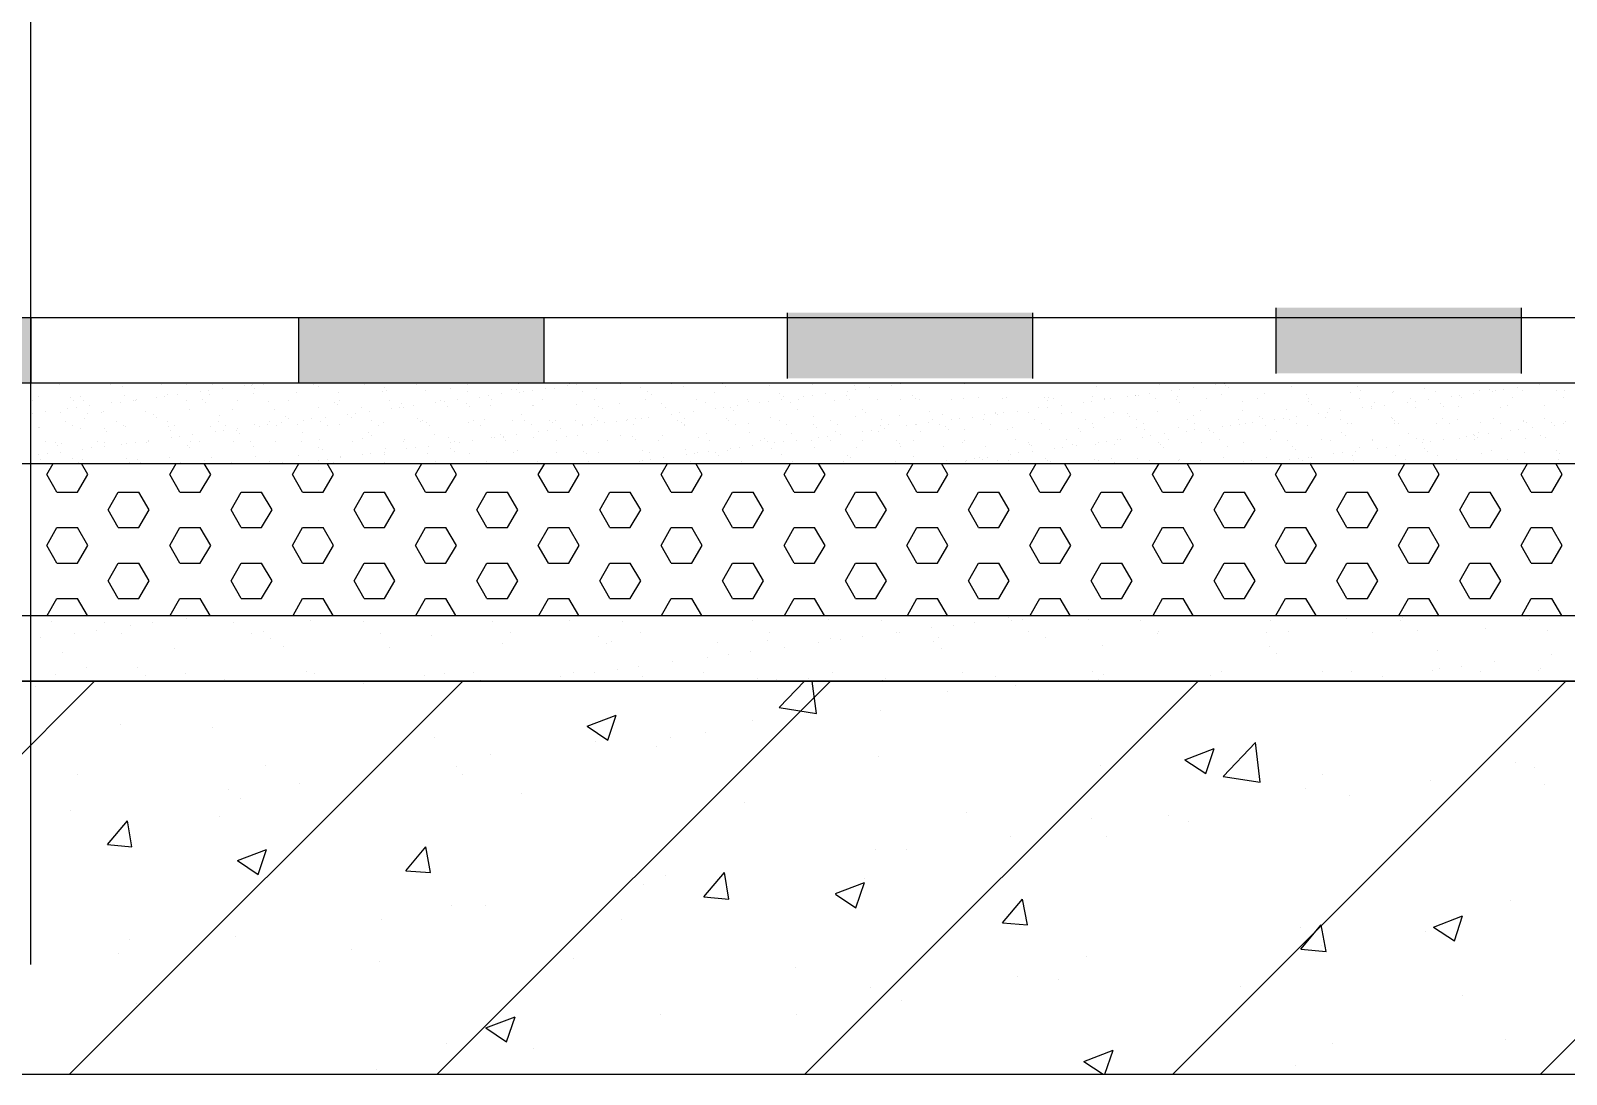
# Model space of a CAD drawing. Header units: metres. Extents: x 0 to 277, y 0 to 184.
# Drawn here: x 195.88 to 229.63, y 82.61 to 105.54 of the extents above; entities that cross this region are included whole.
import ezdxf

# ---------------------------------------------------------------- set-up
doc = ezdxf.new("R2010")
doc.units = ezdxf.units.M

msp = doc.modelspace()

# ---------------------------------------------------------------- linework, layer by layer
for p, q in [((195.89, 85.02), (195.89, 151.84)), ((156.8, 99.24), (242.48, 99.24)), ((195.89, 99.24), (195.89, 97.8)), ((201.77, 99.24), (201.77, 97.8)), ((207.16, 99.24), (207.16, 97.8)), ((212.51, 99.34), (212.51, 97.9)), ((217.9, 99.34), (217.9, 97.9)), ((223.25, 99.45), (223.25, 98.01)), ((228.64, 99.45), (228.64, 98.01)), ((156.8, 97.8), (242.48, 97.8)), ((196.51, 97.76), (196.51, 97.76)), ((197.63, 97.76), (197.63, 97.76)), ((197.84, 97.79), (197.84, 97.79)), ((197.91, 97.73), (197.91, 97.73)), ((197.94, 97.53), (197.94, 97.53)), ((198.75, 97.76), (198.75, 97.76)), ((198.89, 97.54), (198.89, 97.54)), ((199.12, 97.55), (199.12, 97.55)), ((199.3, 97.76), (199.3, 97.76)), ((199.61, 97.62), (199.61, 97.62)), ((199.79, 97.64), (199.79, 97.64)), ((199.81, 97.54), (199.81, 97.54)), ((199.87, 97.76), (199.87, 97.76)), ((200.09, 97.68), (200.09, 97.68)), ((200.58, 97.74), (200.58, 97.74)), ((200.74, 97.74), (200.74, 97.74)), ((200.76, 97.77), (200.76, 97.77)), ((200.78, 97.57), (200.78, 97.57)), ((200.81, 97.68), (200.81, 97.68)), ((200.99, 97.77), (200.99, 97.77)), ((201.72, 97.59), (201.72, 97.59)), ((202.11, 97.77), (202.11, 97.77)), ((202.21, 97.71), (202.21, 97.71)), ((202.64, 97.58), (202.64, 97.58)), ((203.23, 97.77), (203.23, 97.77)), ((203.61, 97.62), (203.61, 97.62)), ((203.65, 97.7), (203.65, 97.7)), ((203.71, 97.64), (203.71, 97.64)), ((204.36, 97.77), (204.36, 97.77)), ((204.56, 97.63), (204.56, 97.63)), ((205.11, 97.67), (205.11, 97.67)), ((205.48, 97.77), (205.48, 97.77)), ((205.48, 97.62), (205.48, 97.62)), ((206.23, 97.56), (206.23, 97.56)), ((206.45, 97.66), (206.45, 97.66)), ((206.55, 97.65), (206.55, 97.65)), ((206.6, 97.78), (206.6, 97.78)), ((206.62, 97.59), (206.62, 97.59)), ((206.72, 97.62), (206.72, 97.62)), ((206.91, 97.64), (206.91, 97.64)), ((207.2, 97.68), (207.2, 97.68)), ((207.39, 97.67), (207.39, 97.67)), ((207.69, 97.75), (207.69, 97.75)), ((207.72, 97.78), (207.72, 97.78)), ((207.88, 97.77), (207.88, 97.77)), ((208.01, 97.62), (208.01, 97.62)), ((208.31, 97.67), (208.31, 97.67)), ((208.84, 97.78), (208.84, 97.78)), ((209.29, 97.7), (209.29, 97.7)), ((209.45, 97.61), (209.45, 97.61)), ((209.52, 97.55), (209.52, 97.55)), ((209.96, 97.78), (209.96, 97.78)), ((210.23, 97.71), (210.23, 97.71)), ((210.91, 97.58), (210.91, 97.58)), ((211.08, 97.78), (211.08, 97.78)), ((211.15, 97.71), (211.15, 97.71)), ((212.12, 97.74), (212.12, 97.74)), ((212.2, 97.79), (212.2, 97.79)), ((212.35, 97.57), (212.35, 97.57)), ((213.06, 97.76), (213.06, 97.76)), ((213.32, 97.79), (213.32, 97.79)), ((213.35, 97.56), (213.35, 97.56)), ((213.82, 97.53), (213.82, 97.53)), ((213.84, 97.62), (213.84, 97.62)), ((213.98, 97.75), (213.98, 97.75)), ((214.02, 97.65), (214.02, 97.65)), ((214.32, 97.69), (214.32, 97.69)), ((214.45, 97.79), (214.45, 97.79)), ((214.81, 97.75), (214.81, 97.75)), ((214.96, 97.79), (214.96, 97.79)), ((214.99, 97.78), (214.99, 97.78)), ((215.57, 97.79), (215.57, 97.79)), ((216.4, 97.78), (216.4, 97.78)), ((216.69, 97.8), (216.69, 97.8)), ((216.82, 97.8), (216.82, 97.8)), ((219.24, 97.79), (219.24, 97.79)), ((219.31, 97.73), (219.31, 97.73)), ((220.17, 97.53), (220.17, 97.53)), ((220.23, 97.53), (220.23, 97.53)), ((220.46, 97.56), (220.46, 97.56)), ((220.7, 97.76), (220.7, 97.76)), ((220.95, 97.63), (220.95, 97.63)), ((221.14, 97.65), (221.14, 97.65)), ((221.43, 97.69), (221.43, 97.69)), ((221.92, 97.76), (221.92, 97.76)), ((222.06, 97.55), (222.06, 97.55)), ((222.11, 97.78), (222.11, 97.78)), ((222.11, 97.78), (222.11, 97.78)), ((222.14, 97.75), (222.14, 97.75)), ((222.21, 97.69), (222.21, 97.69)), ((223, 97.56), (223, 97.56)), ((223.6, 97.72), (223.6, 97.72)), ((223.92, 97.55), (223.92, 97.55)), ((224.89, 97.59), (224.89, 97.59)), ((225.05, 97.71), (225.05, 97.71)), ((225.11, 97.64), (225.11, 97.64)), ((225.81, 97.58), (225.81, 97.58)), ((225.83, 97.6), (225.83, 97.6)), ((226.51, 97.67), (226.51, 97.67)), ((226.76, 97.6), (226.76, 97.6)), ((227.29, 97.53), (227.29, 97.53)), ((227.58, 97.57), (227.58, 97.57)), ((227.73, 97.63), (227.73, 97.63)), ((227.95, 97.66), (227.95, 97.66)), ((228.01, 97.6), (228.01, 97.6)), ((228.07, 97.63), (228.07, 97.63)), ((228.25, 97.66), (228.25, 97.66)), ((228.55, 97.7), (228.55, 97.7)), ((228.67, 97.64), (228.67, 97.64)), ((229.04, 97.76), (229.04, 97.76)), ((229.22, 97.79), (229.22, 97.79)), ((229.41, 97.63), (229.41, 97.63)), ((229.59, 97.64), (229.59, 97.64)), ((195.93, 97.41), (195.93, 97.41)), ((196.05, 97.5), (196.05, 97.5)), ((196.7, 97.23), (196.7, 97.23)), ((196.76, 97.47), (196.76, 97.47)), ((196.83, 97.41), (196.83, 97.41)), ((196.89, 97.26), (196.89, 97.26)), ((196.97, 97.5), (196.97, 97.5)), ((197.05, 97.41), (197.05, 97.41)), ((197.18, 97.3), (197.18, 97.3)), ((197.67, 97.36), (197.67, 97.36)), ((197.86, 97.38), (197.86, 97.38)), ((198.15, 97.42), (198.15, 97.42)), ((198.18, 97.41), (198.18, 97.41)), ((198.22, 97.44), (198.22, 97.44)), ((198.64, 97.49), (198.64, 97.49)), ((198.82, 97.51), (198.82, 97.51)), ((199.3, 97.41), (199.3, 97.41)), ((199.37, 97.21), (199.37, 97.21)), ((199.66, 97.43), (199.66, 97.43)), ((199.73, 97.37), (199.73, 97.37)), ((200.31, 97.22), (200.31, 97.22)), ((200.42, 97.42), (200.42, 97.42)), ((201.12, 97.4), (201.12, 97.4)), ((201.24, 97.21), (201.24, 97.21)), ((201.54, 97.42), (201.54, 97.42)), ((202.21, 97.25), (202.21, 97.25)), ((202.56, 97.38), (202.56, 97.38)), ((202.63, 97.32), (202.63, 97.32)), ((202.66, 97.42), (202.66, 97.42)), ((203.15, 97.26), (203.15, 97.26)), ((203.78, 97.42), (203.78, 97.42)), ((203.81, 97.24), (203.81, 97.24)), ((204, 97.26), (204, 97.26)), ((204.03, 97.35), (204.03, 97.35)), ((204.07, 97.26), (204.07, 97.26)), ((204.29, 97.3), (204.29, 97.3)), ((204.78, 97.36), (204.78, 97.36)), ((204.9, 97.42), (204.9, 97.42)), ((204.97, 97.39), (204.97, 97.39)), ((205.04, 97.29), (205.04, 97.29)), ((205.26, 97.43), (205.26, 97.43)), ((205.47, 97.34), (205.47, 97.34)), ((205.53, 97.28), (205.53, 97.28)), ((205.75, 97.49), (205.75, 97.49)), ((205.94, 97.52), (205.94, 97.52)), ((205.99, 97.3), (205.99, 97.3)), ((206.02, 97.43), (206.02, 97.43)), ((206.91, 97.3), (206.91, 97.3)), ((206.93, 97.31), (206.93, 97.31)), ((207.14, 97.43), (207.14, 97.43)), ((207.88, 97.33), (207.88, 97.33)), ((208.27, 97.43), (208.27, 97.43)), ((208.37, 97.29), (208.37, 97.29)), ((208.44, 97.23), (208.44, 97.23)), ((208.82, 97.35), (208.82, 97.35)), ((209.39, 97.43), (209.39, 97.43)), ((209.74, 97.34), (209.74, 97.34)), ((209.83, 97.26), (209.83, 97.26)), ((210.51, 97.43), (210.51, 97.43)), ((210.71, 97.38), (210.71, 97.38)), ((210.93, 97.24), (210.93, 97.24)), ((211.12, 97.27), (211.12, 97.27)), ((211.27, 97.25), (211.27, 97.25)), ((211.34, 97.19), (211.34, 97.19)), ((211.41, 97.31), (211.41, 97.31)), ((211.63, 97.44), (211.63, 97.44)), ((211.66, 97.39), (211.66, 97.39)), ((211.9, 97.37), (211.9, 97.37)), ((212.09, 97.39), (212.09, 97.39)), ((212.38, 97.43), (212.38, 97.43)), ((212.42, 97.51), (212.42, 97.51)), ((212.58, 97.38), (212.58, 97.38)), ((212.73, 97.22), (212.73, 97.22)), ((212.75, 97.44), (212.75, 97.44)), ((212.87, 97.5), (212.87, 97.5)), ((213.06, 97.52), (213.06, 97.52)), ((213.55, 97.42), (213.55, 97.42)), ((213.87, 97.44), (213.87, 97.44)), ((214.17, 97.21), (214.17, 97.21)), ((214.49, 97.43), (214.49, 97.43)), ((214.99, 97.44), (214.99, 97.44)), ((215.26, 97.52), (215.26, 97.52)), ((215.32, 97.46), (215.32, 97.46)), ((215.41, 97.43), (215.41, 97.43)), ((216.11, 97.44), (216.11, 97.44)), ((216.39, 97.46), (216.39, 97.46)), ((216.39, 97.46), (216.39, 97.46)), ((216.72, 97.49), (216.72, 97.49)), ((217.23, 97.45), (217.23, 97.45)), ((217.33, 97.47), (217.33, 97.47)), ((218.04, 97.25), (218.04, 97.25)), ((218.16, 97.48), (218.16, 97.48)), ((218.22, 97.42), (218.22, 97.42)), ((218.23, 97.27), (218.23, 97.27)), ((218.25, 97.47), (218.25, 97.47)), ((218.36, 97.45), (218.36, 97.45)), ((218.53, 97.31), (218.53, 97.31)), ((219.01, 97.37), (219.01, 97.37)), ((219.2, 97.4), (219.2, 97.4)), ((219.22, 97.5), (219.22, 97.5)), ((219.48, 97.45), (219.48, 97.45)), ((219.49, 97.44), (219.49, 97.44)), ((219.62, 97.45), (219.62, 97.45)), ((219.98, 97.5), (219.98, 97.5)), ((220.16, 97.52), (220.16, 97.52)), ((220.6, 97.45), (220.6, 97.45)), ((221.06, 97.43), (221.06, 97.43)), ((221.08, 97.51), (221.08, 97.51)), ((221.13, 97.37), (221.13, 97.37)), ((221.59, 97.19), (221.59, 97.19)), ((221.72, 97.46), (221.72, 97.46)), ((222.51, 97.19), (222.51, 97.19)), ((222.52, 97.4), (222.52, 97.4)), ((222.84, 97.46), (222.84, 97.46)), ((223.49, 97.22), (223.49, 97.22)), ((223.96, 97.46), (223.96, 97.46)), ((223.96, 97.39), (223.96, 97.39)), ((224.03, 97.33), (224.03, 97.33)), ((224.43, 97.23), (224.43, 97.23)), ((224.67, 97.19), (224.67, 97.19)), ((225.08, 97.46), (225.08, 97.46)), ((225.16, 97.25), (225.16, 97.25)), ((225.35, 97.28), (225.35, 97.28)), ((225.35, 97.23), (225.35, 97.23)), ((225.42, 97.36), (225.42, 97.36)), ((225.64, 97.31), (225.64, 97.31)), ((226.13, 97.38), (226.13, 97.38)), ((226.2, 97.46), (226.2, 97.46)), ((226.32, 97.4), (226.32, 97.4)), ((226.32, 97.26), (226.32, 97.26)), ((226.61, 97.44), (226.61, 97.44)), ((226.87, 97.35), (226.87, 97.35)), ((226.93, 97.28), (226.93, 97.28)), ((227.1, 97.51), (227.1, 97.51)), ((227.26, 97.28), (227.26, 97.28)), ((227.32, 97.47), (227.32, 97.47)), ((228.18, 97.27), (228.18, 97.27)), ((228.33, 97.31), (228.33, 97.31)), ((228.45, 97.47), (228.45, 97.47)), ((229.16, 97.31), (229.16, 97.31)), ((229.57, 97.47), (229.57, 97.47)), ((195.92, 97.13), (195.92, 97.13)), ((196.21, 97.17), (196.21, 97.17)), ((196.54, 97.16), (196.54, 97.16)), ((196.65, 96.95), (196.65, 96.95)), ((196.8, 96.86), (196.8, 96.86)), ((197.07, 97.01), (197.07, 97.01)), ((197.14, 97.12), (197.14, 97.12)), ((197.45, 97.16), (197.45, 97.16)), ((197.48, 97.18), (197.48, 97.18)), ((197.77, 96.96), (197.77, 96.96)), ((197.92, 96.86), (197.92, 96.86)), ((198.4, 97.17), (198.4, 97.17)), ((198.58, 97.11), (198.58, 97.11)), ((198.65, 97.05), (198.65, 97.05)), ((198.89, 96.96), (198.89, 96.96)), ((198.91, 96.85), (198.91, 96.85)), ((199.04, 96.86), (199.04, 96.86)), ((199.83, 96.85), (199.83, 96.85)), ((200.01, 96.96), (200.01, 96.96)), ((200.04, 97.08), (200.04, 97.08)), ((200.16, 96.86), (200.16, 96.86)), ((200.8, 96.88), (200.8, 96.88)), ((200.91, 96.85), (200.91, 96.85)), ((201.09, 96.88), (201.09, 96.88)), ((201.13, 96.96), (201.13, 96.96)), ((201.28, 96.87), (201.28, 96.87)), ((201.39, 96.92), (201.39, 96.92)), ((201.48, 97.07), (201.48, 97.07)), ((201.55, 97.01), (201.55, 97.01)), ((201.74, 96.89), (201.74, 96.89)), ((201.88, 96.98), (201.88, 96.98)), ((202.06, 97.01), (202.06, 97.01)), ((202.25, 96.96), (202.25, 96.96)), ((202.36, 97.05), (202.36, 97.05)), ((202.4, 96.87), (202.4, 96.87)), ((202.66, 96.89), (202.66, 96.89)), ((202.85, 97.11), (202.85, 97.11)), ((202.94, 97.03), (202.94, 97.03)), ((203.03, 97.13), (203.03, 97.13)), ((203.33, 97.17), (203.33, 97.17)), ((203.37, 96.97), (203.37, 96.97)), ((203.53, 96.87), (203.53, 96.87)), ((203.64, 96.92), (203.64, 96.92)), ((204.39, 97.02), (204.39, 97.02)), ((204.45, 96.96), (204.45, 96.96)), ((204.49, 96.97), (204.49, 96.97)), ((204.58, 96.94), (204.58, 96.94)), ((204.65, 96.87), (204.65, 96.87)), ((205.5, 96.93), (205.5, 96.93)), ((205.62, 96.97), (205.62, 96.97)), ((205.77, 96.87), (205.77, 96.87)), ((205.85, 96.99), (205.85, 96.99)), ((206.47, 96.97), (206.47, 96.97)), ((206.66, 97.11), (206.66, 97.11)), ((206.74, 96.97), (206.74, 96.97)), ((206.89, 96.88), (206.89, 96.88)), ((207.29, 96.98), (207.29, 96.98)), ((207.35, 96.92), (207.35, 96.92)), ((207.41, 96.98), (207.41, 96.98)), ((207.86, 96.97), (207.86, 96.97)), ((208.01, 96.88), (208.01, 96.88)), ((208.02, 96.86), (208.02, 96.86)), ((208.21, 96.88), (208.21, 96.88)), ((208.28, 97.03), (208.28, 97.03)), ((208.34, 96.97), (208.34, 96.97)), ((208.5, 96.92), (208.5, 96.92)), ((208.75, 96.95), (208.75, 96.95)), ((208.98, 96.98), (208.98, 96.98)), ((208.99, 96.99), (208.99, 96.99)), ((209.13, 96.88), (209.13, 96.88)), ((209.18, 97.01), (209.18, 97.01)), ((209.31, 97.01), (209.31, 97.01)), ((209.47, 97.05), (209.47, 97.05)), ((209.96, 97.11), (209.96, 97.11)), ((210.1, 96.98), (210.1, 96.98)), ((210.15, 97.14), (210.15, 97.14)), ((210.19, 96.93), (210.19, 96.93)), ((210.25, 97.02), (210.25, 97.02)), ((210.25, 96.88), (210.25, 96.88)), ((210.26, 96.87), (210.26, 96.87)), ((210.44, 97.18), (210.44, 97.18)), ((211.17, 97.02), (211.17, 97.02)), ((211.22, 96.98), (211.22, 96.98)), ((211.37, 96.88), (211.37, 96.88)), ((211.65, 96.9), (211.65, 96.9)), ((212.14, 97.05), (212.14, 97.05)), ((212.34, 96.98), (212.34, 96.98)), ((212.49, 96.89), (212.49, 96.89)), ((213.09, 97.06), (213.09, 97.06)), ((213.09, 96.89), (213.09, 96.89)), ((213.46, 96.98), (213.46, 96.98)), ((213.62, 96.89), (213.62, 96.89)), ((214.01, 97.06), (214.01, 97.06)), ((214.24, 97.15), (214.24, 97.15)), ((214.55, 96.86), (214.55, 96.86)), ((214.58, 96.99), (214.58, 96.99)), ((214.74, 96.89), (214.74, 96.89)), ((214.98, 97.09), (214.98, 97.09)), ((215.14, 96.86), (215.14, 96.86)), ((215.33, 96.89), (215.33, 96.89)), ((215.34, 96.89), (215.34, 96.89)), ((215.62, 96.93), (215.62, 96.93)), ((215.64, 97.17), (215.64, 97.17)), ((215.71, 96.99), (215.71, 96.99)), ((215.86, 96.89), (215.86, 96.89)), ((215.92, 97.11), (215.92, 97.11)), ((215.99, 96.85), (215.99, 96.85)), ((216.11, 96.99), (216.11, 96.99)), ((216.29, 97.02), (216.29, 97.02)), ((216.59, 97.05), (216.59, 97.05)), ((216.83, 96.99), (216.83, 96.99)), ((216.84, 97.1), (216.84, 97.1)), ((216.98, 96.89), (216.98, 96.89)), ((217.08, 97.16), (217.08, 97.16)), ((217.08, 97.12), (217.08, 97.12)), ((217.14, 97.1), (217.14, 97.1)), ((217.26, 97.14), (217.26, 97.14)), ((217.56, 97.18), (217.56, 97.18)), ((217.81, 97.14), (217.81, 97.14)), ((217.95, 96.99), (217.95, 96.99)), ((218.1, 96.9), (218.1, 96.9)), ((218.54, 97.13), (218.54, 97.13)), ((218.76, 97.15), (218.76, 97.15)), ((219.07, 96.99), (219.07, 96.99)), ((219.22, 96.9), (219.22, 96.9)), ((219.49, 97.05), (219.49, 97.05)), ((219.68, 97.14), (219.68, 97.14)), ((219.98, 97.12), (219.98, 97.12)), ((220.04, 97.06), (220.04, 97.06)), ((220.19, 97), (220.19, 97)), ((220.34, 96.9), (220.34, 96.9)), ((220.65, 97.18), (220.65, 97.18)), ((221.31, 97), (221.31, 97)), ((221.44, 97.09), (221.44, 97.09)), ((221.46, 96.9), (221.46, 96.9)), ((222.08, 96.85), (222.08, 96.85)), ((222.25, 96.87), (222.25, 96.87)), ((222.43, 97), (222.43, 97)), ((222.44, 96.89), (222.44, 96.89)), ((222.58, 96.9), (222.58, 96.9)), ((222.73, 96.93), (222.73, 96.93)), ((222.88, 97.07), (222.88, 97.07)), ((222.95, 97.01), (222.95, 97.01)), ((223.02, 96.87), (223.02, 96.87)), ((223.22, 97), (223.22, 97)), ((223.41, 97.02), (223.41, 97.02)), ((223.55, 97), (223.55, 97)), ((223.7, 97.06), (223.7, 97.06)), ((223.7, 96.91), (223.7, 96.91)), ((223.94, 96.86), (223.94, 96.86)), ((224.19, 97.12), (224.19, 97.12)), ((224.34, 97.04), (224.34, 97.04)), ((224.38, 97.15), (224.38, 97.15)), ((224.67, 97), (224.67, 97)), ((224.83, 96.91), (224.83, 96.91)), ((224.91, 96.9), (224.91, 96.9)), ((225.78, 97.03), (225.78, 97.03)), ((225.8, 97.01), (225.8, 97.01)), ((225.85, 96.97), (225.85, 96.97)), ((225.86, 96.91), (225.86, 96.91)), ((225.95, 96.91), (225.95, 96.91)), ((226.78, 96.9), (226.78, 96.9)), ((226.92, 97.01), (226.92, 97.01)), ((227.07, 96.91), (227.07, 96.91)), ((227.24, 97), (227.24, 97)), ((227.75, 96.94), (227.75, 96.94)), ((228.04, 97.01), (228.04, 97.01)), ((228.19, 96.91), (228.19, 96.91)), ((228.69, 96.98), (228.69, 96.98)), ((228.69, 96.95), (228.69, 96.95)), ((228.75, 96.92), (228.75, 96.92)), ((229.16, 97.01), (229.16, 97.01)), ((229.31, 96.92), (229.31, 96.92)), ((229.37, 96.87), (229.37, 96.87)), ((229.56, 96.9), (229.56, 96.9)), ((229.61, 96.95), (229.61, 96.95)), ((196.06, 96.81), (196.06, 96.81)), ((196.07, 96.81), (196.07, 96.81)), ((196.99, 96.8), (196.99, 96.8)), ((197.5, 96.79), (197.5, 96.79)), ((197.56, 96.73), (197.56, 96.73)), ((197.97, 96.84), (197.97, 96.84)), ((198.48, 96.53), (198.48, 96.53)), ((198.96, 96.76), (198.96, 96.76)), ((198.97, 96.6), (198.97, 96.6)), ((199.16, 96.62), (199.16, 96.62)), ((199.45, 96.66), (199.45, 96.66)), ((199.94, 96.73), (199.94, 96.73)), ((200.13, 96.75), (200.13, 96.75)), ((200.34, 96.52), (200.34, 96.52)), ((200.4, 96.75), (200.4, 96.75)), ((200.42, 96.79), (200.42, 96.79)), ((200.47, 96.69), (200.47, 96.69)), ((201.26, 96.52), (201.26, 96.52)), ((201.83, 96.52), (201.83, 96.52)), ((201.86, 96.72), (201.86, 96.72)), ((202.23, 96.56), (202.23, 96.56)), ((202.95, 96.52), (202.95, 96.52)), ((203.17, 96.57), (203.17, 96.57)), ((203.3, 96.71), (203.3, 96.71)), ((203.37, 96.65), (203.37, 96.65)), ((204.07, 96.52), (204.07, 96.52)), ((204.09, 96.56), (204.09, 96.56)), ((204.76, 96.67), (204.76, 96.67)), ((205.07, 96.6), (205.07, 96.6)), ((205.19, 96.52), (205.19, 96.52)), ((205.6, 96.54), (205.6, 96.54)), ((206.01, 96.61), (206.01, 96.61)), ((206.08, 96.6), (206.08, 96.6)), ((206.21, 96.66), (206.21, 96.66)), ((206.27, 96.63), (206.27, 96.63)), ((206.27, 96.6), (206.27, 96.6)), ((206.31, 96.53), (206.31, 96.53)), ((206.56, 96.67), (206.56, 96.67)), ((206.93, 96.61), (206.93, 96.61)), ((207.05, 96.73), (207.05, 96.73)), ((207.24, 96.76), (207.24, 96.76)), ((207.44, 96.53), (207.44, 96.53)), ((207.53, 96.79), (207.53, 96.79)), ((207.67, 96.63), (207.67, 96.63)), ((207.9, 96.64), (207.9, 96.64)), ((208.56, 96.53), (208.56, 96.53)), ((208.84, 96.65), (208.84, 96.65)), ((209.11, 96.62), (209.11, 96.62)), ((209.17, 96.56), (209.17, 96.56)), ((209.68, 96.53), (209.68, 96.53)), ((209.76, 96.65), (209.76, 96.65)), ((210.57, 96.59), (210.57, 96.59)), ((210.74, 96.68), (210.74, 96.68)), ((210.8, 96.53), (210.8, 96.53)), ((211.68, 96.7), (211.68, 96.7)), ((211.92, 96.54), (211.92, 96.54)), ((212.01, 96.57), (212.01, 96.57)), ((212.6, 96.69), (212.6, 96.69)), ((212.71, 96.54), (212.71, 96.54)), ((213.04, 96.54), (213.04, 96.54)), ((213.16, 96.83), (213.16, 96.83)), ((213.2, 96.61), (213.2, 96.61)), ((213.39, 96.63), (213.39, 96.63)), ((213.47, 96.54), (213.47, 96.54)), ((213.57, 96.73), (213.57, 96.73)), ((213.68, 96.67), (213.68, 96.67)), ((214.16, 96.54), (214.16, 96.54)), ((214.17, 96.74), (214.17, 96.74)), ((214.36, 96.76), (214.36, 96.76)), ((214.51, 96.74), (214.51, 96.74)), ((214.65, 96.8), (214.65, 96.8)), ((214.91, 96.53), (214.91, 96.53)), ((215.28, 96.54), (215.28, 96.54)), ((215.44, 96.73), (215.44, 96.73)), ((216.06, 96.78), (216.06, 96.78)), ((216.4, 96.54), (216.4, 96.54)), ((216.41, 96.77), (216.41, 96.77)), ((217.35, 96.78), (217.35, 96.78)), ((217.46, 96.81), (217.46, 96.81)), ((217.52, 96.55), (217.52, 96.55)), ((218.27, 96.78), (218.27, 96.78)), ((218.65, 96.55), (218.65, 96.55)), ((218.9, 96.8), (218.9, 96.8)), ((218.96, 96.74), (218.96, 96.74)), ((219.24, 96.81), (219.24, 96.81)), ((219.77, 96.55), (219.77, 96.55)), ((219.83, 96.55), (219.83, 96.55)), ((220.19, 96.82), (220.19, 96.82)), ((220.32, 96.61), (220.32, 96.61)), ((220.36, 96.77), (220.36, 96.77)), ((220.5, 96.64), (220.5, 96.64)), ((220.8, 96.68), (220.8, 96.68)), ((220.89, 96.55), (220.89, 96.55)), ((221.11, 96.82), (221.11, 96.82)), ((221.28, 96.74), (221.28, 96.74)), ((221.47, 96.77), (221.47, 96.77)), ((221.76, 96.8), (221.76, 96.8)), ((221.8, 96.76), (221.8, 96.76)), ((221.87, 96.7), (221.87, 96.7)), ((222.01, 96.55), (222.01, 96.55)), ((223.13, 96.56), (223.13, 96.56)), ((223.26, 96.73), (223.26, 96.73)), ((223.51, 96.53), (223.51, 96.53)), ((224.25, 96.56), (224.25, 96.56)), ((224.45, 96.54), (224.45, 96.54)), ((224.7, 96.71), (224.7, 96.71)), ((224.77, 96.65), (224.77, 96.65)), ((225.37, 96.56), (225.37, 96.56)), ((225.37, 96.54), (225.37, 96.54)), ((226.16, 96.68), (226.16, 96.68)), ((226.34, 96.57), (226.34, 96.57)), ((226.49, 96.56), (226.49, 96.56)), ((226.65, 96.52), (226.65, 96.52)), ((226.94, 96.55), (226.94, 96.55)), ((227.29, 96.58), (227.29, 96.58)), ((227.43, 96.62), (227.43, 96.62)), ((227.6, 96.67), (227.6, 96.67)), ((227.61, 96.56), (227.61, 96.56)), ((227.62, 96.64), (227.62, 96.64)), ((227.67, 96.61), (227.67, 96.61)), ((227.71, 96.7), (227.71, 96.7)), ((227.91, 96.68), (227.91, 96.68)), ((228.21, 96.58), (228.21, 96.58)), ((228.4, 96.75), (228.4, 96.75)), ((228.59, 96.77), (228.59, 96.77)), ((228.74, 96.57), (228.74, 96.57)), ((228.88, 96.81), (228.88, 96.81)), ((229.06, 96.64), (229.06, 96.64)), ((229.18, 96.61), (229.18, 96.61)), ((196.06, 96.22), (196.06, 96.22)), ((196.22, 96.51), (196.22, 96.51)), ((196.25, 96.24), (196.25, 96.24)), ((196.42, 96.48), (196.42, 96.48)), ((196.48, 96.42), (196.48, 96.42)), ((196.54, 96.28), (196.54, 96.28)), ((196.56, 96.47), (196.56, 96.47)), ((197.03, 96.34), (197.03, 96.34)), ((197.22, 96.37), (197.22, 96.37)), ((197.35, 96.51), (197.35, 96.51)), ((197.5, 96.48), (197.5, 96.48)), ((197.51, 96.41), (197.51, 96.41)), ((197.88, 96.45), (197.88, 96.45)), ((198, 96.47), (198, 96.47)), ((198.19, 96.5), (198.19, 96.5)), ((198.42, 96.48), (198.42, 96.48)), ((198.47, 96.51), (198.47, 96.51)), ((199.32, 96.43), (199.32, 96.43)), ((199.38, 96.37), (199.38, 96.37)), ((199.39, 96.51), (199.39, 96.51)), ((199.59, 96.51), (199.59, 96.51)), ((200.71, 96.51), (200.71, 96.51)), ((200.78, 96.4), (200.78, 96.4)), ((200.82, 96.19), (200.82, 96.19)), ((201.77, 96.2), (201.77, 96.2)), ((202.22, 96.39), (202.22, 96.39)), ((202.29, 96.33), (202.29, 96.33)), ((202.69, 96.19), (202.69, 96.19)), ((203.18, 96.22), (203.18, 96.22)), ((203.36, 96.25), (203.36, 96.25)), ((203.66, 96.28), (203.66, 96.28)), ((203.66, 96.23), (203.66, 96.23)), ((203.68, 96.36), (203.68, 96.36)), ((204.15, 96.35), (204.15, 96.35)), ((204.33, 96.37), (204.33, 96.37)), ((204.6, 96.24), (204.6, 96.24)), ((204.63, 96.41), (204.63, 96.41)), ((205.12, 96.48), (205.12, 96.48)), ((205.12, 96.35), (205.12, 96.35)), ((205.19, 96.29), (205.19, 96.29)), ((205.3, 96.5), (205.3, 96.5)), ((205.52, 96.24), (205.52, 96.24)), ((206.49, 96.27), (206.49, 96.27)), ((206.58, 96.31), (206.58, 96.31)), ((207.44, 96.28), (207.44, 96.28)), ((208.03, 96.3), (208.03, 96.3)), ((208.09, 96.24), (208.09, 96.24)), ((208.36, 96.28), (208.36, 96.28)), ((209.33, 96.31), (209.33, 96.31)), ((209.49, 96.27), (209.49, 96.27)), ((210.27, 96.33), (210.27, 96.33)), ((210.29, 96.23), (210.29, 96.23)), ((210.48, 96.25), (210.48, 96.25)), ((210.54, 96.26), (210.54, 96.26)), ((210.77, 96.29), (210.77, 96.29)), ((210.93, 96.26), (210.93, 96.26)), ((210.99, 96.2), (210.99, 96.2)), ((211.19, 96.32), (211.19, 96.32)), ((211.26, 96.35), (211.26, 96.35)), ((211.45, 96.38), (211.45, 96.38)), ((211.74, 96.42), (211.74, 96.42)), ((212.08, 96.51), (212.08, 96.51)), ((212.17, 96.36), (212.17, 96.36)), ((212.23, 96.48), (212.23, 96.48)), ((212.39, 96.23), (212.39, 96.23)), ((212.42, 96.51), (212.42, 96.51)), ((212.42, 96.51), (212.42, 96.51)), ((213.11, 96.37), (213.11, 96.37)), ((213.83, 96.21), (213.83, 96.21)), ((214.03, 96.37), (214.03, 96.37)), ((214.98, 96.47), (214.98, 96.47)), ((215, 96.4), (215, 96.4)), ((215.29, 96.18), (215.29, 96.18)), ((215.94, 96.41), (215.94, 96.41)), ((216.37, 96.5), (216.37, 96.5)), ((216.86, 96.41), (216.86, 96.41)), ((217.41, 96.23), (217.41, 96.23)), ((217.6, 96.26), (217.6, 96.26)), ((217.81, 96.49), (217.81, 96.49)), ((217.84, 96.44), (217.84, 96.44)), ((217.88, 96.42), (217.88, 96.42)), ((217.89, 96.29), (217.89, 96.29)), ((218.38, 96.36), (218.38, 96.36)), ((218.56, 96.38), (218.56, 96.38)), ((218.78, 96.45), (218.78, 96.45)), ((218.86, 96.42), (218.86, 96.42)), ((219.28, 96.45), (219.28, 96.45)), ((219.35, 96.49), (219.35, 96.49)), ((219.53, 96.51), (219.53, 96.51)), ((219.7, 96.45), (219.7, 96.45)), ((220.67, 96.49), (220.67, 96.49)), ((220.72, 96.44), (220.72, 96.44)), ((220.78, 96.38), (220.78, 96.38)), ((221.61, 96.5), (221.61, 96.5)), ((222.18, 96.41), (222.18, 96.41)), ((222.54, 96.49), (222.54, 96.49)), ((223.62, 96.4), (223.62, 96.4)), ((223.69, 96.34), (223.69, 96.34)), ((224.52, 96.24), (224.52, 96.24)), ((224.71, 96.26), (224.71, 96.26)), ((224.94, 96.2), (224.94, 96.2)), ((225, 96.3), (225, 96.3)), ((225.08, 96.37), (225.08, 96.37)), ((225.49, 96.36), (225.49, 96.36)), ((225.68, 96.39), (225.68, 96.39)), ((225.88, 96.21), (225.88, 96.21)), ((225.97, 96.43), (225.97, 96.43)), ((226.46, 96.49), (226.46, 96.49)), ((226.52, 96.35), (226.52, 96.35)), ((226.59, 96.29), (226.59, 96.29)), ((226.8, 96.21), (226.8, 96.21)), ((227.77, 96.25), (227.77, 96.25)), ((227.98, 96.32), (227.98, 96.32)), ((228.72, 96.26), (228.72, 96.26)), ((229.42, 96.31), (229.42, 96.31)), ((229.49, 96.25), (229.49, 96.25)), ((156.85, 96.03), (242.46, 96.03)), ((196.09, 96.11), (196.09, 96.11)), ((196.24, 95.79), (196.38, 96.03)), ((196.8, 96.13), (196.8, 96.13)), ((196.94, 96.05), (196.94, 96.05)), ((197.14, 95.79), (197, 96.03)), ((197.02, 96.11), (197.02, 96.11)), ((197.99, 96.14), (197.99, 96.14)), ((198.06, 96.05), (198.06, 96.05)), ((198.24, 96.12), (198.24, 96.12)), ((198.3, 96.06), (198.3, 96.06)), ((198.93, 96.16), (198.93, 96.16)), ((198.94, 95.79), (199.08, 96.03)), ((199.18, 96.06), (199.18, 96.06)), ((199.7, 96.09), (199.7, 96.09)), ((199.84, 95.79), (199.7, 96.03)), ((199.85, 96.15), (199.85, 96.15)), ((200.3, 96.06), (200.3, 96.06)), ((201.14, 96.07), (201.14, 96.07)), ((201.42, 96.06), (201.42, 96.06)), ((201.64, 95.79), (201.78, 96.03)), ((201.72, 96.03), (201.72, 96.03)), ((202.21, 96.09), (202.21, 96.09)), ((202.4, 96.12), (202.4, 96.12)), ((202.54, 95.79), (202.4, 96.03)), ((202.54, 96.06), (202.54, 96.06)), ((202.6, 96.04), (202.6, 96.04)), ((202.69, 96.16), (202.69, 96.16)), ((203.66, 96.06), (203.66, 96.06)), ((204.04, 96.03), (204.04, 96.03)), ((204.34, 95.79), (204.48, 96.03)), ((204.79, 96.07), (204.79, 96.07)), ((205.24, 95.79), (205.1, 96.03)), ((205.91, 96.07), (205.91, 96.07)), ((207.03, 96.07), (207.03, 96.07)), ((207.04, 95.79), (207.18, 96.03)), ((207.94, 95.79), (207.8, 96.03)), ((208.15, 96.07), (208.15, 96.07)), ((208.83, 96.03), (208.83, 96.03)), ((209.27, 96.07), (209.27, 96.07)), ((209.32, 96.1), (209.32, 96.1)), ((209.51, 96.12), (209.51, 96.12)), ((209.74, 95.79), (209.88, 96.03)), ((209.8, 96.16), (209.8, 96.16)), ((210.39, 96.08), (210.39, 96.08)), ((210.64, 95.79), (210.5, 96.03)), ((211.51, 96.08), (211.51, 96.08)), ((212.44, 95.79), (212.58, 96.03)), ((212.63, 96.08), (212.63, 96.08)), ((213.34, 95.79), (213.2, 96.03)), ((213.6, 96.03), (213.6, 96.03)), ((213.75, 96.08), (213.75, 96.08)), ((213.9, 96.15), (213.9, 96.15)), ((214.54, 96.04), (214.54, 96.04)), ((214.88, 96.08), (214.88, 96.08)), ((215.14, 95.79), (215.28, 96.03)), ((215.46, 96.04), (215.46, 96.04)), ((216.04, 95.79), (215.9, 96.03)), ((215.95, 96.04), (215.95, 96.04)), ((216, 96.09), (216, 96.09)), ((216.43, 96.07), (216.43, 96.07)), ((216.44, 96.1), (216.44, 96.1)), ((216.63, 96.13), (216.63, 96.13)), ((216.73, 96.17), (216.73, 96.17)), ((216.8, 96.11), (216.8, 96.11)), ((216.92, 96.17), (216.92, 96.17)), ((217.12, 96.09), (217.12, 96.09)), ((217.37, 96.09), (217.37, 96.09)), ((217.84, 95.79), (217.98, 96.03)), ((218.19, 96.14), (218.19, 96.14)), ((218.24, 96.09), (218.24, 96.09)), ((218.29, 96.08), (218.29, 96.08)), ((218.74, 95.79), (218.6, 96.03)), ((219.27, 96.12), (219.27, 96.12)), ((219.36, 96.09), (219.36, 96.09)), ((219.63, 96.13), (219.63, 96.13)), ((219.7, 96.06), (219.7, 96.06)), ((220.21, 96.13), (220.21, 96.13)), ((220.48, 96.1), (220.48, 96.1)), ((220.54, 95.79), (220.68, 96.03)), ((221.1, 96.09), (221.1, 96.09)), ((221.13, 96.12), (221.13, 96.12)), ((221.44, 95.79), (221.3, 96.03)), ((221.6, 96.1), (221.6, 96.1)), ((222.1, 96.16), (222.1, 96.16)), ((222.54, 96.08), (222.54, 96.08)), ((222.72, 96.1), (222.72, 96.1)), ((223.04, 96.17), (223.04, 96.17)), ((223.07, 96.04), (223.07, 96.04)), ((223.24, 95.79), (223.38, 96.03)), ((223.55, 96.11), (223.55, 96.11)), ((223.74, 96.13), (223.74, 96.13)), ((223.84, 96.1), (223.84, 96.1)), ((223.96, 96.17), (223.96, 96.17)), ((224, 96.05), (224, 96.05)), ((224.14, 95.79), (224, 96.03)), ((224.03, 96.17), (224.03, 96.17)), ((224.96, 96.1), (224.96, 96.1)), ((225.44, 96.04), (225.44, 96.04)), ((225.94, 95.79), (226.08, 96.03)), ((226.09, 96.11), (226.09, 96.11)), ((226.84, 95.79), (226.7, 96.03)), ((227.21, 96.11), (227.21, 96.11)), ((228.33, 96.11), (228.33, 96.11)), ((228.64, 95.79), (228.78, 96.03)), ((229.54, 95.79), (229.4, 96.03)), ((229.45, 96.11), (229.45, 96.11)), ((196.46, 95.4), (196.24, 95.79)), ((196.91, 95.4), (197.14, 95.79)), ((199.16, 95.4), (198.94, 95.79)), ((199.61, 95.4), (199.84, 95.79)), ((201.86, 95.4), (201.64, 95.79)), ((202.31, 95.4), (202.54, 95.79)), ((204.56, 95.4), (204.34, 95.79)), ((205.01, 95.4), (205.24, 95.79)), ((207.26, 95.4), (207.04, 95.79)), ((207.71, 95.4), (207.94, 95.79)), ((209.96, 95.4), (209.74, 95.79)), ((210.41, 95.4), (210.64, 95.79)), ((212.66, 95.4), (212.44, 95.79)), ((213.11, 95.4), (213.34, 95.79)), ((215.36, 95.4), (215.14, 95.79)), ((215.81, 95.4), (216.04, 95.79)), ((218.06, 95.4), (217.84, 95.79)), ((218.51, 95.4), (218.74, 95.79)), ((220.76, 95.4), (220.54, 95.79)), ((221.21, 95.4), (221.44, 95.79)), ((223.46, 95.4), (223.24, 95.79)), ((223.91, 95.4), (224.14, 95.79)), ((226.16, 95.4), (225.94, 95.79)), ((226.61, 95.4), (226.84, 95.79)), ((228.86, 95.4), (228.64, 95.79)), ((229.31, 95.4), (229.54, 95.79)), ((196.46, 95.4), (196.91, 95.4)), ((197.59, 95.01), (197.81, 95.4)), ((197.81, 95.4), (198.26, 95.4)), ((198.49, 95.01), (198.26, 95.4)), ((199.16, 95.4), (199.61, 95.4)), ((200.29, 95.01), (200.51, 95.4)), ((200.51, 95.4), (200.96, 95.4)), ((201.19, 95.01), (200.96, 95.4)), ((201.86, 95.4), (202.31, 95.4)), ((202.99, 95.01), (203.21, 95.4)), ((203.21, 95.4), (203.66, 95.4)), ((203.89, 95.01), (203.66, 95.4)), ((204.56, 95.4), (205.01, 95.4)), ((205.69, 95.01), (205.91, 95.4)), ((205.91, 95.4), (206.36, 95.4)), ((206.59, 95.01), (206.36, 95.4)), ((207.26, 95.4), (207.71, 95.4)), ((208.39, 95.01), (208.61, 95.4)), ((208.61, 95.4), (209.06, 95.4)), ((209.29, 95.01), (209.06, 95.4)), ((209.96, 95.4), (210.41, 95.4)), ((211.09, 95.01), (211.31, 95.4)), ((211.31, 95.4), (211.76, 95.4)), ((211.99, 95.01), (211.76, 95.4)), ((212.66, 95.4), (213.11, 95.4)), ((213.79, 95.01), (214.01, 95.4)), ((214.01, 95.4), (214.46, 95.4)), ((214.69, 95.01), (214.46, 95.4)), ((215.36, 95.4), (215.81, 95.4)), ((216.49, 95.01), (216.71, 95.4)), ((216.71, 95.4), (217.16, 95.4)), ((217.39, 95.01), (217.16, 95.4)), ((218.06, 95.4), (218.51, 95.4)), ((219.19, 95.01), (219.41, 95.4)), ((219.41, 95.4), (219.86, 95.4)), ((220.09, 95.01), (219.86, 95.4)), ((220.76, 95.4), (221.21, 95.4)), ((221.89, 95.01), (222.11, 95.4)), ((222.11, 95.4), (222.56, 95.4)), ((222.79, 95.01), (222.56, 95.4)), ((223.46, 95.4), (223.91, 95.4)), ((224.59, 95.01), (224.81, 95.4)), ((224.81, 95.4), (225.26, 95.4)), ((225.49, 95.01), (225.26, 95.4)), ((226.16, 95.4), (226.61, 95.4)), ((227.29, 95.01), (227.51, 95.4)), ((227.51, 95.4), (227.96, 95.4)), ((228.19, 95.01), (227.96, 95.4)), ((228.86, 95.4), (229.31, 95.4)), ((197.81, 94.62), (197.59, 95.01)), ((198.26, 94.62), (198.49, 95.01)), ((200.51, 94.62), (200.29, 95.01)), ((200.96, 94.62), (201.19, 95.01)), ((203.21, 94.62), (202.99, 95.01)), ((203.66, 94.62), (203.89, 95.01)), ((205.91, 94.62), (205.69, 95.01)), ((206.36, 94.62), (206.59, 95.01)), ((208.61, 94.62), (208.39, 95.01)), ((209.06, 94.62), (209.29, 95.01)), ((211.31, 94.62), (211.09, 95.01)), ((211.76, 94.62), (211.99, 95.01)), ((214.01, 94.62), (213.79, 95.01)), ((214.46, 94.62), (214.69, 95.01)), ((216.71, 94.62), (216.49, 95.01)), ((217.16, 94.62), (217.39, 95.01)), ((219.41, 94.62), (219.19, 95.01)), ((219.86, 94.62), (220.09, 95.01)), ((222.11, 94.62), (221.89, 95.01)), ((222.56, 94.62), (222.79, 95.01)), ((224.81, 94.62), (224.59, 95.01)), ((225.26, 94.62), (225.49, 95.01)), ((227.51, 94.62), (227.29, 95.01)), ((227.96, 94.62), (228.19, 95.01)), ((196.24, 94.23), (196.46, 94.62)), ((196.46, 94.62), (196.91, 94.62)), ((197.14, 94.23), (196.91, 94.62)), ((197.81, 94.62), (198.26, 94.62)), ((198.94, 94.23), (199.16, 94.62)), ((199.16, 94.62), (199.61, 94.62)), ((199.84, 94.23), (199.61, 94.62)), ((200.51, 94.62), (200.96, 94.62)), ((201.64, 94.23), (201.86, 94.62)), ((201.86, 94.62), (202.31, 94.62)), ((202.54, 94.23), (202.31, 94.62)), ((203.21, 94.62), (203.66, 94.62)), ((204.34, 94.23), (204.56, 94.62)), ((204.56, 94.62), (205.01, 94.62)), ((205.24, 94.23), (205.01, 94.62)), ((205.91, 94.62), (206.36, 94.62)), ((207.04, 94.23), (207.26, 94.62)), ((207.26, 94.62), (207.71, 94.62)), ((207.94, 94.23), (207.71, 94.62)), ((208.61, 94.62), (209.06, 94.62)), ((209.74, 94.23), (209.96, 94.62)), ((209.96, 94.62), (210.41, 94.62)), ((210.64, 94.23), (210.41, 94.62)), ((211.31, 94.62), (211.76, 94.62)), ((212.44, 94.23), (212.66, 94.62)), ((212.66, 94.62), (213.11, 94.62)), ((213.34, 94.23), (213.11, 94.62)), ((214.01, 94.62), (214.46, 94.62)), ((215.14, 94.23), (215.36, 94.62)), ((215.36, 94.62), (215.81, 94.62)), ((216.04, 94.23), (215.81, 94.62)), ((216.71, 94.62), (217.16, 94.62)), ((217.84, 94.23), (218.06, 94.62)), ((218.06, 94.62), (218.51, 94.62)), ((218.74, 94.23), (218.51, 94.62)), ((219.41, 94.62), (219.86, 94.62)), ((220.54, 94.23), (220.76, 94.62)), ((220.76, 94.62), (221.21, 94.62)), ((221.44, 94.23), (221.21, 94.62)), ((222.11, 94.62), (222.56, 94.62)), ((223.24, 94.23), (223.46, 94.62)), ((223.46, 94.62), (223.91, 94.62)), ((224.14, 94.23), (223.91, 94.62)), ((224.81, 94.62), (225.26, 94.62)), ((225.94, 94.23), (226.16, 94.62)), ((226.16, 94.62), (226.61, 94.62)), ((226.84, 94.23), (226.61, 94.62)), ((227.51, 94.62), (227.96, 94.62)), ((228.64, 94.23), (228.86, 94.62)), ((228.86, 94.62), (229.31, 94.62)), ((229.54, 94.23), (229.31, 94.62)), ((196.46, 93.84), (196.24, 94.23)), ((196.91, 93.84), (197.14, 94.23)), ((199.16, 93.84), (198.94, 94.23)), ((199.61, 93.84), (199.84, 94.23)), ((201.86, 93.84), (201.64, 94.23)), ((202.31, 93.84), (202.54, 94.23)), ((204.56, 93.84), (204.34, 94.23)), ((205.01, 93.84), (205.24, 94.23)), ((207.26, 93.84), (207.04, 94.23)), ((207.71, 93.84), (207.94, 94.23)), ((209.96, 93.84), (209.74, 94.23)), ((210.41, 93.84), (210.64, 94.23)), ((212.66, 93.84), (212.44, 94.23)), ((213.11, 93.84), (213.34, 94.23)), ((215.36, 93.84), (215.14, 94.23)), ((215.81, 93.84), (216.04, 94.23)), ((218.06, 93.84), (217.84, 94.23)), ((218.51, 93.84), (218.74, 94.23)), ((220.76, 93.84), (220.54, 94.23)), ((221.21, 93.84), (221.44, 94.23)), ((223.46, 93.84), (223.24, 94.23)), ((223.91, 93.84), (224.14, 94.23)), ((226.16, 93.84), (225.94, 94.23)), ((226.61, 93.84), (226.84, 94.23)), ((228.86, 93.84), (228.64, 94.23)), ((229.31, 93.84), (229.54, 94.23)), ((196.46, 93.84), (196.91, 93.84)), ((197.59, 93.45), (197.81, 93.84)), ((197.81, 93.84), (198.26, 93.84)), ((198.49, 93.45), (198.26, 93.84)), ((199.16, 93.84), (199.61, 93.84)), ((200.29, 93.45), (200.51, 93.84)), ((200.51, 93.84), (200.96, 93.84)), ((201.19, 93.45), (200.96, 93.84)), ((201.86, 93.84), (202.31, 93.84)), ((202.99, 93.45), (203.21, 93.84)), ((203.21, 93.84), (203.66, 93.84)), ((203.89, 93.45), (203.66, 93.84)), ((204.56, 93.84), (205.01, 93.84)), ((205.69, 93.45), (205.91, 93.84)), ((205.91, 93.84), (206.36, 93.84)), ((206.59, 93.45), (206.36, 93.84)), ((207.26, 93.84), (207.71, 93.84)), ((208.39, 93.45), (208.61, 93.84)), ((208.61, 93.84), (209.06, 93.84)), ((209.29, 93.45), (209.06, 93.84)), ((209.96, 93.84), (210.41, 93.84)), ((211.09, 93.45), (211.31, 93.84)), ((211.31, 93.84), (211.76, 93.84)), ((211.99, 93.45), (211.76, 93.84)), ((212.66, 93.84), (213.11, 93.84)), ((213.79, 93.45), (214.01, 93.84)), ((214.01, 93.84), (214.46, 93.84)), ((214.69, 93.45), (214.46, 93.84)), ((215.36, 93.84), (215.81, 93.84)), ((216.49, 93.45), (216.71, 93.84)), ((216.71, 93.84), (217.16, 93.84)), ((217.39, 93.45), (217.16, 93.84)), ((218.06, 93.84), (218.51, 93.84)), ((219.19, 93.45), (219.41, 93.84)), ((219.41, 93.84), (219.86, 93.84)), ((220.09, 93.45), (219.86, 93.84)), ((220.76, 93.84), (221.21, 93.84)), ((221.89, 93.45), (222.11, 93.84)), ((222.11, 93.84), (222.56, 93.84)), ((222.79, 93.45), (222.56, 93.84)), ((223.46, 93.84), (223.91, 93.84)), ((224.59, 93.45), (224.81, 93.84)), ((224.81, 93.84), (225.26, 93.84)), ((225.49, 93.45), (225.26, 93.84)), ((226.16, 93.84), (226.61, 93.84)), ((227.29, 93.45), (227.51, 93.84)), ((227.51, 93.84), (227.96, 93.84)), ((228.19, 93.45), (227.96, 93.84)), ((228.86, 93.84), (229.31, 93.84)), ((197.81, 93.06), (197.59, 93.45)), ((198.26, 93.06), (198.49, 93.45)), ((200.51, 93.06), (200.29, 93.45)), ((200.96, 93.06), (201.19, 93.45)), ((203.21, 93.06), (202.99, 93.45)), ((203.66, 93.06), (203.89, 93.45)), ((205.91, 93.06), (205.69, 93.45)), ((206.36, 93.06), (206.59, 93.45)), ((208.61, 93.06), (208.39, 93.45)), ((209.06, 93.06), (209.29, 93.45)), ((211.31, 93.06), (211.09, 93.45)), ((211.76, 93.06), (211.99, 93.45)), ((214.01, 93.06), (213.79, 93.45)), ((214.46, 93.06), (214.69, 93.45)), ((216.71, 93.06), (216.49, 93.45)), ((217.16, 93.06), (217.39, 93.45)), ((219.41, 93.06), (219.19, 93.45)), ((219.86, 93.06), (220.09, 93.45)), ((222.11, 93.06), (221.89, 93.45)), ((222.56, 93.06), (222.79, 93.45)), ((224.81, 93.06), (224.59, 93.45)), ((225.26, 93.06), (225.49, 93.45)), ((227.51, 93.06), (227.29, 93.45)), ((227.96, 93.06), (228.19, 93.45)), ((196.25, 92.69), (196.46, 93.06)), ((196.46, 93.06), (196.91, 93.06)), ((197.13, 92.69), (196.91, 93.06)), ((197.81, 93.06), (198.26, 93.06)), ((198.95, 92.69), (199.16, 93.06)), ((199.16, 93.06), (199.61, 93.06)), ((199.83, 92.69), (199.61, 93.06)), ((200.51, 93.06), (200.96, 93.06)), ((201.65, 92.69), (201.86, 93.06)), ((201.86, 93.06), (202.31, 93.06)), ((202.53, 92.69), (202.31, 93.06)), ((203.21, 93.06), (203.66, 93.06)), ((204.35, 92.69), (204.56, 93.06)), ((204.56, 93.06), (205.01, 93.06)), ((205.23, 92.69), (205.01, 93.06)), ((205.91, 93.06), (206.36, 93.06)), ((207.05, 92.69), (207.26, 93.06)), ((207.26, 93.06), (207.71, 93.06)), ((207.93, 92.69), (207.71, 93.06)), ((208.61, 93.06), (209.06, 93.06)), ((209.75, 92.69), (209.96, 93.06)), ((209.96, 93.06), (210.41, 93.06)), ((210.63, 92.69), (210.41, 93.06)), ((211.31, 93.06), (211.76, 93.06)), ((212.45, 92.69), (212.66, 93.06)), ((212.66, 93.06), (213.11, 93.06)), ((213.33, 92.69), (213.11, 93.06)), ((214.01, 93.06), (214.46, 93.06)), ((215.15, 92.69), (215.36, 93.06)), ((215.36, 93.06), (215.81, 93.06)), ((216.03, 92.69), (215.81, 93.06)), ((216.71, 93.06), (217.16, 93.06)), ((217.85, 92.69), (218.06, 93.06)), ((218.06, 93.06), (218.51, 93.06)), ((218.73, 92.69), (218.51, 93.06)), ((219.41, 93.06), (219.86, 93.06)), ((220.55, 92.69), (220.76, 93.06)), ((220.76, 93.06), (221.21, 93.06)), ((221.43, 92.69), (221.21, 93.06)), ((222.11, 93.06), (222.56, 93.06)), ((223.25, 92.69), (223.46, 93.06)), ((223.46, 93.06), (223.91, 93.06)), ((224.13, 92.69), (223.91, 93.06)), ((224.81, 93.06), (225.26, 93.06)), ((225.95, 92.69), (226.16, 93.06)), ((226.16, 93.06), (226.61, 93.06)), ((226.83, 92.69), (226.61, 93.06)), ((227.51, 93.06), (227.96, 93.06)), ((228.65, 92.69), (228.86, 93.06)), ((228.86, 93.06), (229.31, 93.06)), ((229.53, 92.69), (229.31, 93.06)), ((156.8, 92.69), (242.48, 92.69)), ((196.34, 92.56), (196.34, 92.56)), ((197.5, 92.54), (197.5, 92.54)), ((198.08, 92.47), (198.08, 92.47)), ((198.56, 92.53), (198.56, 92.53)), ((199.3, 92.63), (199.3, 92.63)), ((200.35, 92.54), (200.35, 92.54)), ((202.03, 92.57), (202.03, 92.57)), ((203.2, 92.55), (203.2, 92.55)), ((206.04, 92.56), (206.04, 92.56)), ((207.73, 92.58), (207.73, 92.58)), ((208.89, 92.56), (208.89, 92.56)), ((211.74, 92.57), (211.74, 92.57)), ((213.42, 92.6), (213.42, 92.6)), ((214.59, 92.57), (214.59, 92.57)), ((216.16, 92.48), (216.16, 92.48)), ((216.63, 92.54), (216.63, 92.54)), ((216.63, 92.54), (216.63, 92.54)), ((217.37, 92.64), (217.37, 92.64)), ((217.44, 92.58), (217.44, 92.58)), ((217.69, 92.61), (217.69, 92.61)), ((219.12, 92.61), (219.12, 92.61)), ((220.28, 92.58), (220.28, 92.58)), ((223.13, 92.59), (223.13, 92.59)), ((224.81, 92.62), (224.81, 92.62)), ((225.98, 92.59), (225.98, 92.59)), ((226.02, 92.65), (226.02, 92.65)), ((228.83, 92.6), (228.83, 92.6)), ((196.1, 92.21), (196.1, 92.21)), ((196.84, 92.3), (196.84, 92.3)), ((197.33, 92.37), (197.33, 92.37)), ((197.89, 92.29), (197.89, 92.29)), ((200.74, 92.3), (200.74, 92.3)), ((200.99, 92.34), (200.99, 92.34)), ((201.15, 92.19), (201.15, 92.19)), ((203.58, 92.3), (203.58, 92.3)), ((204.7, 92.26), (204.7, 92.26)), ((206.43, 92.31), (206.43, 92.31)), ((208.36, 92.23), (208.36, 92.23)), ((209.28, 92.31), (209.28, 92.31)), ((212.07, 92.15), (212.07, 92.15)), ((212.13, 92.32), (212.13, 92.32)), ((213.45, 92.18), (213.45, 92.18)), ((213.69, 92.16), (213.69, 92.16)), ((214.17, 92.22), (214.17, 92.22)), ((214.91, 92.32), (214.91, 92.32)), ((214.97, 92.32), (214.97, 92.32)), ((215.68, 92.42), (215.68, 92.42)), ((215.84, 92.21), (215.84, 92.21)), ((217.82, 92.33), (217.82, 92.33)), ((218.18, 92.2), (218.18, 92.2)), ((220.65, 92.29), (220.65, 92.29)), ((220.67, 92.34), (220.67, 92.34)), ((223.05, 92.32), (223.05, 92.32)), ((223.52, 92.34), (223.52, 92.34)), ((225.38, 92.31), (225.38, 92.31)), ((226.36, 92.35), (226.36, 92.35)), ((227.85, 92.4), (227.85, 92.4)), ((229.21, 92.35), (229.21, 92.35)), ((196.58, 91.88), (196.58, 91.88)), ((199.04, 91.97), (199.04, 91.97)), ((201.44, 92), (201.44, 92)), ((203.78, 91.99), (203.78, 91.99)), ((206.25, 92.07), (206.25, 92.07)), ((208.53, 92.07), (208.53, 92.07)), ((208.64, 92.11), (208.64, 92.11)), ((210.98, 92.09), (210.98, 92.09)), ((211.23, 91.83), (211.23, 91.83)), ((211.71, 91.89), (211.71, 91.89)), ((211.71, 91.89), (211.71, 91.89)), ((212.45, 91.99), (212.45, 91.99)), ((213.2, 92.09), (213.2, 92.09)), ((215.73, 92.12), (215.73, 92.12)), ((215.9, 91.96), (215.9, 91.96)), ((219.44, 92.03), (219.44, 92.03)), ((223.1, 92), (223.1, 92)), ((223.27, 91.85), (223.27, 91.85)), ((226.81, 91.92), (226.81, 91.92)), ((229.3, 91.84), (229.3, 91.84)), ((197.11, 91.54), (197.11, 91.54)), ((198.24, 91.54), (198.24, 91.54)), ((201.95, 91.46), (201.95, 91.46)), ((208.77, 91.51), (208.77, 91.51)), ((209.25, 91.57), (209.25, 91.57)), ((209.99, 91.67), (209.99, 91.67)), ((210.76, 91.77), (210.76, 91.77)), ((219.21, 91.45), (219.21, 91.45)), ((222.06, 91.45), (222.06, 91.45)), ((224.28, 91.46), (224.28, 91.46)), ((224.28, 91.46), (224.28, 91.46)), ((224.9, 91.46), (224.9, 91.46)), ((226.68, 91.49), (226.68, 91.49)), ((226.84, 91.52), (226.84, 91.52)), ((227.32, 91.58), (227.32, 91.58)), ((227.75, 91.46), (227.75, 91.46)), ((228.06, 91.68), (228.06, 91.68)), ((229.01, 91.48), (229.01, 91.48)), ((229.07, 91.53), (229.07, 91.53)), ((156.8, 91.25), (242.48, 91.25)), ((242.48, 91.25), (156.86, 91.25)), ((188.65, 82.61), (197.29, 91.25)), ((195.99, 91.14), (195.99, 91.14)), ((196.43, 91.4), (196.43, 91.4)), ((196.74, 82.61), (205.38, 91.25)), ((198.41, 91.38), (198.41, 91.38)), ((199.28, 91.41), (199.28, 91.41)), ((200.15, 91.28), (200.15, 91.28)), ((202.12, 91.41), (202.12, 91.41)), ((203.19, 91.2), (203.19, 91.2)), ((204.54, 91.38), (204.54, 91.38)), ((204.82, 82.61), (213.46, 91.25)), ((204.97, 91.42), (204.97, 91.42)), ((205.61, 91.43), (205.61, 91.43)), ((205.78, 91.27), (205.78, 91.27)), ((207.53, 91.34), (207.53, 91.34)), ((207.82, 91.43), (207.82, 91.43)), ((208.27, 91.44), (208.27, 91.44)), ((209.32, 91.34), (209.32, 91.34)), ((210.67, 91.43), (210.67, 91.43)), ((211.86, 91.31), (211.86, 91.31)), ((212.27, 91.28), (212.27, 91.28)), ((212.33, 90.67), (212.89, 91.25)), ((212.9, 82.61), (221.54, 91.25)), ((212.98, 91.31), (212.98, 91.31)), ((213.15, 90.54), (213.06, 91.25)), ((213.51, 91.44), (213.51, 91.44)), ((214.61, 91.27), (214.61, 91.27)), ((214.66, 91.31), (214.66, 91.31)), ((216.36, 91.44), (216.36, 91.44)), ((217.08, 91.36), (217.08, 91.36)), ((217.53, 91.15), (217.53, 91.15)), ((219.34, 91.29), (219.34, 91.29)), ((219.47, 91.39), (219.47, 91.39)), ((220.98, 82.61), (229.62, 91.25)), ((221.81, 91.38), (221.81, 91.38)), ((224.86, 91.26), (224.86, 91.26)), ((225.6, 91.36), (225.6, 91.36)), ((229.06, 82.61), (237.7, 91.25)), ((216.04, 91.03), (216.04, 91.03)), ((208.11, 90.26), (208.75, 90.5)), ((208.57, 89.95), (208.75, 90.5)), ((212.33, 90.67), (213.15, 90.54)), ((214.56, 90.6), (214.56, 90.6)), ((197.85, 90.29), (197.85, 90.29)), ((199.87, 90.22), (199.87, 90.22)), ((208.11, 90.26), (208.57, 89.95)), ((210.71, 90.11), (210.71, 90.11)), ((211.75, 90.39), (211.75, 90.39)), ((204.75, 90.01), (204.75, 90.01)), ((208.29, 89.93), (208.29, 89.93)), ((209.64, 89.81), (209.64, 89.81)), ((209.94, 90.01), (209.94, 90.01)), ((221.25, 89.52), (221.89, 89.77)), ((221.71, 89.22), (221.89, 89.77)), ((222.09, 89.15), (222.8, 89.9)), ((222.9, 89.03), (222.8, 89.9)), ((206, 89.63), (206, 89.63)), ((214.52, 89.6), (214.52, 89.6)), ((221.25, 89.52), (221.71, 89.22)), ((228.51, 89.47), (228.51, 89.47)), ((196.92, 89.2), (196.92, 89.2)), ((201.05, 89.39), (201.05, 89.39)), ((201.05, 89.39), (201.05, 89.39)), ((205.25, 89.37), (205.25, 89.37)), ((205.38, 89.2), (205.38, 89.2)), ((219.4, 89.39), (219.4, 89.39)), ((222.09, 89.15), (222.9, 89.03)), ((224.28, 89.19), (224.28, 89.19)), ((228.94, 89.36), (228.94, 89.36)), ((200.23, 88.87), (200.23, 88.87)), ((201.8, 88.99), (201.8, 88.99)), ((206.68, 88.78), (206.68, 88.78)), ((223.89, 88.88), (223.89, 88.88)), ((226.65, 89.06), (226.65, 89.06)), ((229.16, 88.98), (229.16, 88.98)), ((200.5, 88.68), (200.5, 88.68)), ((211.56, 88.58), (211.56, 88.58)), ((224.87, 88.74), (224.87, 88.74)), ((196.76, 88.41), (196.76, 88.41)), ((197.57, 87.66), (198.01, 88.18)), ((198.11, 87.61), (198.01, 88.18)), ((200.04, 88.28), (200.04, 88.28)), ((216.44, 88.37), (216.44, 88.37)), ((219.2, 88.24), (219.2, 88.24)), ((220.88, 88.3), (220.88, 88.3)), ((221.33, 88.17), (221.33, 88.17)), ((217.41, 87.84), (217.41, 87.84)), ((219.53, 87.83), (219.53, 87.83)), ((226.21, 87.96), (226.21, 87.96)), ((197.57, 87.66), (198.11, 87.61)), ((200.43, 87.31), (201.07, 87.55)), ((200.88, 87), (201.07, 87.55)), ((204.13, 87.08), (204.57, 87.61)), ((204.67, 87.04), (204.57, 87.61)), ((214.45, 87.55), (214.45, 87.55)), ((215.12, 87.54), (215.12, 87.54)), ((200.43, 87.31), (200.88, 87)), ((204.13, 87.08), (204.67, 87.04)), ((209.35, 86.78), (209.35, 86.78)), ((209.83, 86.97), (209.83, 86.97)), ((210.68, 86.51), (211.13, 87.04)), ((211.23, 86.46), (211.13, 87.04)), ((213.57, 86.58), (214.21, 86.82)), ((214.02, 86.27), (214.21, 86.82)), ((214.2, 86.91), (214.2, 86.91)), ((210.68, 86.51), (211.23, 86.46)), ((213.57, 86.57), (214.02, 86.27)), ((217.24, 85.94), (217.68, 86.46)), ((217.79, 85.89), (217.68, 86.46)), ((228.4, 86.42), (228.4, 86.42)), ((205.14, 86.32), (205.14, 86.32)), ((205.89, 86.32), (205.89, 86.32)), ((226.71, 85.84), (227.35, 86.09)), ((227.17, 85.54), (227.35, 86.09)), ((203.6, 86.02), (203.6, 86.02)), ((208.87, 86), (208.87, 86)), ((217.24, 85.94), (217.79, 85.89)), ((223.78, 85.84), (223.78, 85.84)), ((223.8, 85.36), (224.24, 85.89)), ((224.35, 85.31), (224.24, 85.89)), ((226.53, 85.75), (226.53, 85.75)), ((226.71, 85.84), (227.17, 85.54)), ((198.05, 85.57), (198.05, 85.57)), ((200.39, 85.64), (200.39, 85.64)), ((224.24, 85.45), (224.24, 85.45)), ((197.82, 85.26), (197.82, 85.26)), ((202.93, 85.36), (202.93, 85.36)), ((203.54, 85.08), (203.54, 85.08)), ((207.82, 85.16), (207.82, 85.16)), ((219.09, 85.2), (219.09, 85.2)), ((223.8, 85.36), (224.35, 85.31)), ((212.7, 84.95), (212.7, 84.95)), ((217.58, 84.75), (217.58, 84.75)), ((214.34, 84.51), (214.34, 84.51)), ((218.47, 84.69), (218.47, 84.69)), ((222.46, 84.54), (222.46, 84.54)), ((198.2, 84.16), (198.2, 84.16)), ((215.01, 84.24), (215.01, 84.24)), ((227.34, 84.33), (227.34, 84.33)), ((205.89, 83.63), (206.53, 83.87)), ((206.34, 83.32), (206.53, 83.87)), ((209.72, 83.92), (209.72, 83.92)), ((212.72, 83.93), (212.72, 83.93)), ((205.89, 83.63), (206.34, 83.32)), ((228.29, 83.38), (228.29, 83.38)), ((205.02, 83.28), (205.02, 83.28)), ((206.94, 83.17), (206.94, 83.17)), ((219.03, 82.89), (219.67, 83.14)), ((219.49, 82.61), (219.67, 83.14)), ((224.49, 83.29), (224.49, 83.29)), ((203.48, 82.72), (203.48, 82.72)), ((219.03, 82.89), (219.45, 82.61)), ((223.67, 82.8), (223.67, 82.8)), ((156.8, 82.61), (242.48, 82.61)), ((156.86, 82.61), (242.48, 82.61))]:
    msp.add_line(p, q)
for points in [[(190.5, 99.24), (195.89, 99.24), (190.5, 97.8), (195.89, 97.8)], [(201.77, 99.24), (207.16, 99.24), (201.77, 97.8), (207.16, 97.8)], [(212.51, 99.34), (217.9, 99.34), (212.51, 97.9), (217.9, 97.9)], [(223.25, 99.45), (228.64, 99.45), (223.25, 98.01), (228.64, 98.01)]]:
    msp.add_solid(points)

doc.saveas('drawing.dxf')
